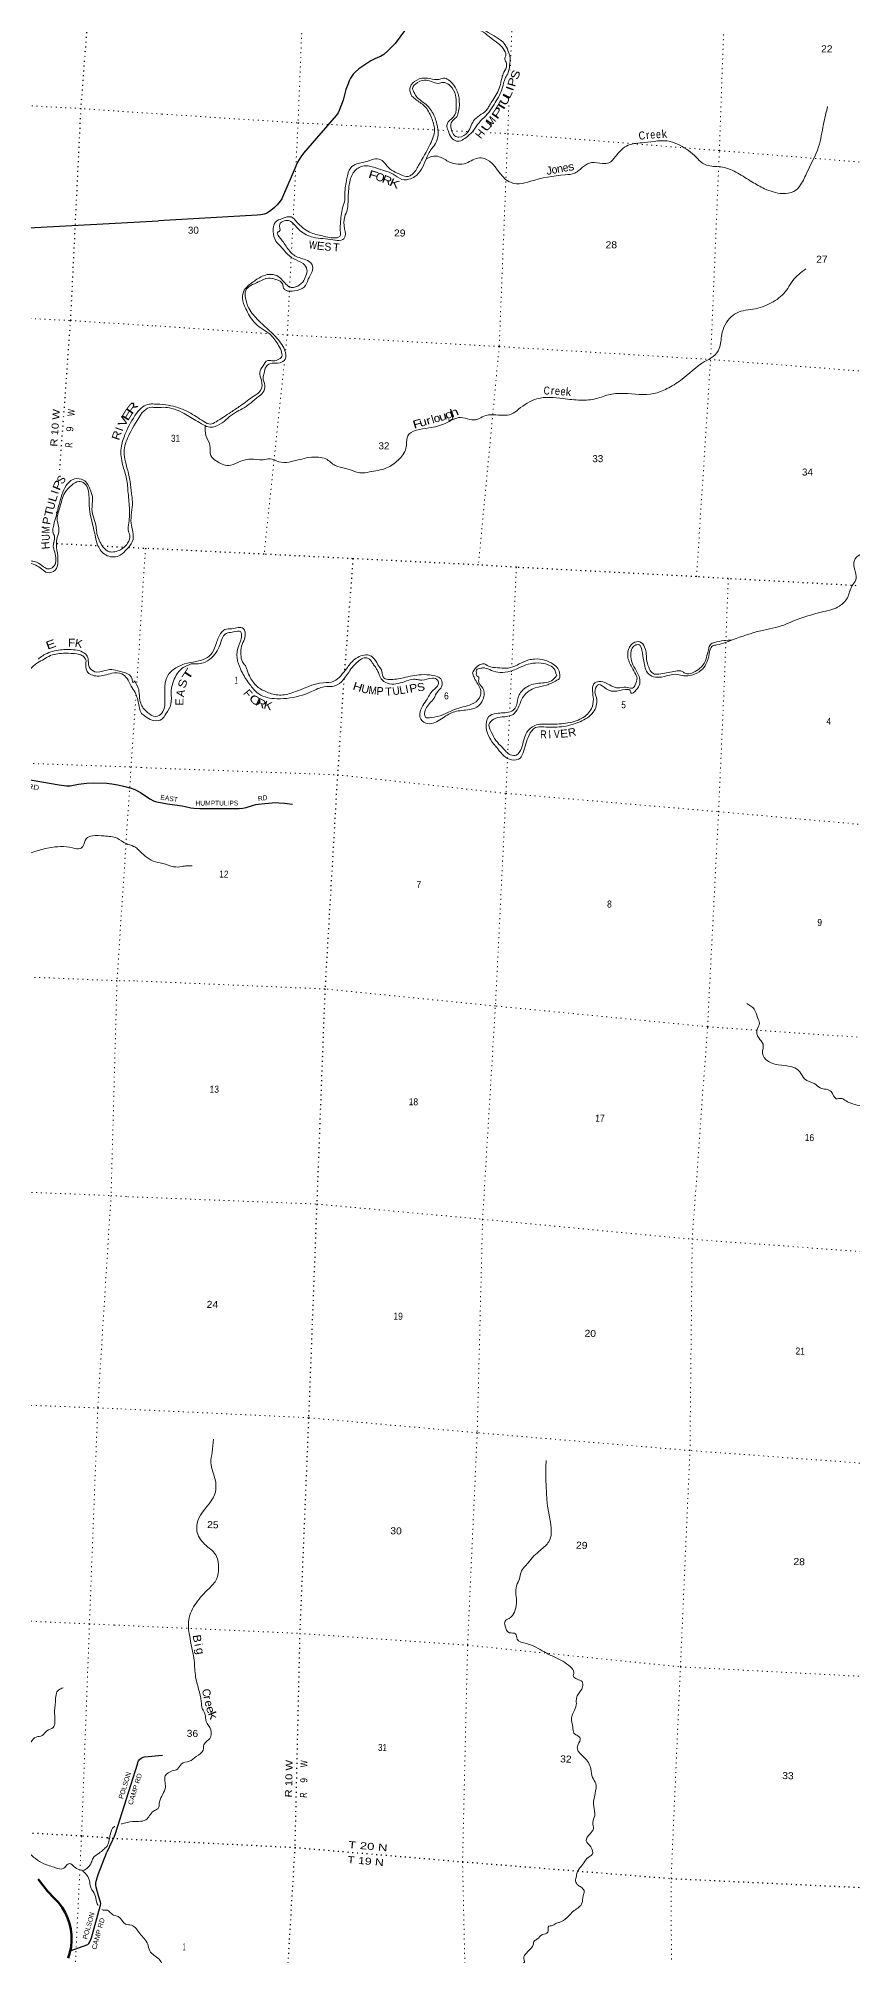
# Model space of a CAD drawing. Header units: feet. Extents: x -751810 to -497223, y -177792 to 12311.
# Drawn here: x -720252 to -699902, y -112651 to -64739 of the extents above; entities that cross this region are included whole.
import ezdxf
from ezdxf.enums import TextEntityAlignment as Align

# ---------------------------------------------------------------- set-up
doc = ezdxf.new("R2010")
doc.units = ezdxf.units.FT
doc.header["$LTSCALE"] = 80
doc.linetypes.add('DOTTED', pattern=[1.5, 0.3, -1.2])
for name, color, linetype, lineweight in [('20', 7, 'Continuous', 70), ('29', 7, 'Continuous', 25), ('39', 7, 'Continuous', 13), ('6', 7, 'DOTTED', 25), ('7', 7, 'DOTTED', 13)]:
    doc.layers.add(name, color=color, linetype=linetype, lineweight=lineweight)
doc.layers.add('30', color=7, linetype='Continuous')
doc.layers.add('41', color=7, linetype='Continuous')

msp = doc.modelspace()

# ---------------------------------------------------------------- linework, layer by layer
at = {"layer": '20'}
msp.add_lwpolyline([(-719506.99, -112711.89), (-719463.34, -112571.35), (-719434.62, -112427.02), (-719421.14, -112280.48), (-719423.06, -112133.34), (-719440.34, -111987.2), (-719472.81, -111843.67), (-719520.1, -111704.31), (-719581.7, -111570.67), (-719656.93, -111444.19), (-719744.97, -111326.28), (-719844.85, -111218.21), (-720021.85, -111038.9), (-720254, -110741.03)], dxfattribs=at)
at = {"layer": '29'}
msp.add_line((-722934.57, -82838.63), (-719728.56, -83394.11), dxfattribs=at)
for points in [[(-709809.32, -63442.78), (-709906.62, -63479.09), (-710310.68, -63662.49), (-710426.52, -63726.68), (-710499.13, -63785.2), (-710583.85, -63871.99), (-710701.63, -64011.46), (-711333.32, -64866.96), (-711424.76, -64957.94)], [(-711424.76, -64957.94), (-711520.08, -65052.78), (-711618.54, -65143.45), (-711658.88, -65169.69), (-711697.2, -65189.87), (-711763.76, -65218.13), (-711856.54, -65258.49), (-711905.96, -65281.7), (-711940.16, -65300.17), (-712242.03, -65498.69)], [(-712242.03, -65498.69), (-712344.65, -65593.51), (-712380.96, -65631.86), (-712420.29, -65683.32), (-712452.56, -65737.81), (-712480.8, -65796.34), (-712513.06, -65875.05), (-712563.69, -66018.93), (-712638.2, -66286.65), (-712730.39, -66539.74), (-712761.15, -66599.58), (-712806.74, -66668.41), (-713622.02, -67605.08), (-713693.99, -67698.49), (-713771.85, -67834.3), (-713906.26, -68152.62), (-714148.58, -68711.48), (-714169.99, -68749.97), (-714208.32, -68808.5), (-714285.07, -68898.79), (-714349.5, -68965.92), (-714442.29, -69042.61), (-714527, -69099.12), (-714557.25, -69113.25), (-714612.04, -69128.8), (-714690.37, -69147.55), (-714785.95, -69155.86), (-717247.47, -69298.94)], [(-720648.39, -69480.16), (-717247.47, -69298.94)], [(-719728.56, -83394.11), (-719546.04, -83416.62), (-719495.33, -83417.85), (-719453.29, -83415.38), (-719249.24, -83377.02), (-719047.66, -83351.04), (-718868.34, -83342.38), (-718551.76, -83352.28), (-718414.48, -83370.83), (-718264.85, -83396.82), (-718122.63, -83425.28), (-717933.43, -83476.01), (-717844.38, -83510.65), (-717699.54, -83583.17)], [(-717699.54, -83583.17), (-717463.08, -83741.66), (-717373.14, -83790.65), (-717327.6, -83808.87), (-717294.59, -83819.12), (-717021.36, -83864.68), (-716725.35, -83905.69), (-716658.18, -83918.22), (-716584.18, -83937.58), (-716444.15, -83970.62), (-716370.15, -83978.59), (-716215.32, -83983.14), (-715236.24, -83983.14), (-715141.72, -83972.89), (-715054.08, -83955.81), (-714873.04, -83899.99), (-714817.28, -83887.46), (-714747.81, -83874.93), (-714594.14, -83855.57), (-714320.91, -83837.34), (-714245.75, -83839.61), (-714102.32, -83851.01), (-713899.81, -83876.92)], [(-717770.81, -107833.06), (-717745.41, -107780.13), (-717722.64, -107745.96), (-717686.21, -107714.07), (-717636.12, -107691.28), (-717597.41, -107684.45), (-717148.63, -107637.85)], [(-717770.81, -107833.06), (-717786.3, -107873.72), (-718329.07, -109608.07)], [(-718329.07, -109608.07), (-718363.6, -109699.43), (-718411.41, -109801.94), (-718537.68, -110066.71)], [(-719454.75, -112528.16), (-719013.82, -112370.02), (-718987.39, -112349.08), (-718964.86, -112308.52), (-718925.17, -112201.81), (-718698.19, -111392.62), (-718693.44, -111354.13), (-718699.08, -111312.44), (-718745.56, -111152.12), (-718808.32, -110934.97), (-718818.15, -110886.78), (-718817.33, -110849.33), (-718808.32, -110790.74), (-718776.28, -110679.02), (-718758.76, -110626.23), (-718537.68, -110066.71)]]:
    msp.add_lwpolyline(points, dxfattribs=at)
at = {"layer": '39'}
msp.add_line((-718631.87, -111511.6), (-718667.49, -111493.28), dxfattribs=at)
for points in [[(-707332.32, -63179.51), (-707187.66, -63121.12), (-706875.03, -63111.92), (-706425.98, -63330.42), (-706417.54, -63455.67), (-706451.63, -63587.77), (-706518.43, -63597.96), (-706658.02, -63616.15), (-706777.22, -63695.41), (-706852.47, -63788.02), (-706949.63, -63940.5), (-707180.97, -64133.5), (-707440.87, -64269.22), (-707679.36, -64292.65), (-707905.23, -64298.28), (-708242.67, -64328.96), (-708662.85, -64294.77), (-708973.78, -64245.55), (-709014.7, -64266.56), (-709110.69, -64310.19), (-709338.41, -64241.17), (-709654.2, -64082.93), (-709866.17, -64026.46), (-710017.66, -64038.26), (-710055.26, -64083.56), (-709981.38, -64244.96), (-709928.41, -64363.42), (-709755.48, -64376.43), (-709489.4, -64373.96), (-709325.29, -64412.93), (-709089.33, -64544.69), (-708549.27, -64959.36), (-708487.65, -65126.46), (-708462.05, -65215.91), (-708468.02, -65352.77), (-708507.29, -65591.66), (-708575.55, -65720.77), (-708668.83, -66016.52), (-708861.12, -66390.08), (-708993.98, -66591.95), (-709312.41, -66937.71), (-709377.83, -67038.67), (-709527.28, -67187.63), (-709802.82, -67306.78), (-709925.43, -67226.66), (-710012.69, -67040.68), (-710043.1, -66908.75), (-709937.89, -66756.5), (-709842.02, -66648.35), (-709811.99, -66379.02), (-709825.59, -66154.82), (-709955.97, -65927.28), (-710096.58, -65842.61), (-710134.78, -65839.5), (-710256.42, -65864.25), (-710432.37, -65816.88), (-710604.6, -65779.69), (-710827.25, -65882.2), (-710896.17, -65964.92), (-710865.48, -66086.77), (-710782.54, -66214.16), (-710562.03, -66391.85), (-710368.21, -66655.48), (-710274.11, -66952.55), (-710269.57, -67210.77), (-710353.98, -67409.98), (-710429.24, -67502.6), (-710563.86, -67764.9), (-710844.38, -68192.4), (-710993.43, -68258.71), (-711112.88, -68277.47), (-711335.28, -68164.25), (-711751.63, -67999.1)], [(-707331.7, -63228.58), (-707272.63, -63201.36), (-707148.98, -63176.67), (-706825.62, -63214.14), (-706565.92, -63292.14), (-706485.25, -63358.97), (-706492.05, -63453.54), (-706536.57, -63528.89), (-706690.3, -63548.69), (-706756.5, -63607.28), (-706873.81, -63690.63), (-706947.52, -63799.42), (-707035.62, -63917.88), (-707309.96, -64133.84), (-707478.01, -64229.85), (-707705.84, -64233.42), (-708080.65, -64232.78), (-708614.25, -64217.52), (-709107.93, -64146.95), (-709141.03, -64176.24), (-709206.11, -64196.56), (-709347.31, -64132.03), (-709807.79, -63959.58), (-710050.24, -63980.87), (-710119.1, -64061.57), (-710073.84, -64167.71), (-709937.76, -64407.51), (-709817.66, -64435.14), (-709519.3, -64431.58), (-709324.92, -64469.4), (-709233.6, -64516.37), (-708837.11, -64809.99), (-708584.84, -65073.27), (-708569.78, -65178.55), (-708595.59, -65234.27), (-708564.13, -65329.94), (-708555.64, -65453.17), (-708637.33, -65628.27), (-708670.95, -65744.26), (-708719, -65940.48), (-708894.24, -66282.27), (-708974.47, -66407), (-709025.5, -66498.29), (-709349.81, -66769.29), (-709434.71, -66916.07), (-709520.2, -67082.99), (-709743.44, -67205.65), (-709841.4, -67178.65), (-709936.42, -66982.37), (-709943.55, -66881.35), (-709871.79, -66770.49), (-709797.07, -66696.01), (-709748.65, -66556.25), (-709739.23, -66233.91), (-709835.93, -65956.93), (-710003.91, -65774.69), (-710125.68, -65734.91), (-710190.7, -65753.22), (-710289.95, -65770.54), (-710526.67, -65733.53), (-710796.06, -65780.27), (-710958.36, -65955.07), (-710935.76, -66147.27), (-710828.25, -66261.24), (-710601.46, -66431.05), (-710426.59, -66722.36), (-710350.67, -67020.93), (-710455.91, -67380.86), (-710749.61, -67914.84), (-710917.59, -68145.95), (-711009.55, -68189.69), (-711187.7, -68148.3)], [(-700527.65, -66442.9), (-700631.44, -66891.58), (-700754.59, -67450.61), (-701036.79, -68073.64), (-701201.49, -68399.61), (-701375.69, -68568.03), (-701653.19, -68616.55), (-702103.12, -68496.82), (-702418.45, -68322.46), (-702774.89, -68106.61), (-703151.38, -67956.71), (-703513, -67918.14), (-703656.33, -67857.59), (-703809.15, -67708.04), (-704221.68, -67411.95), (-704460.71, -67316.4), (-705110.43, -67344.19), (-705509.34, -67409.4), (-705829.92, -67690.58), (-705995.77, -67849.16), (-706151.46, -67866.89), (-706424.83, -67842.94), (-706625.1, -67938.03), (-706845.68, -68107.14), (-707084.69, -68148.69), (-707951.96, -68311.41), (-708235.98, -68375.87), (-708492.24, -68318.14), (-709066.32, -67757.32), (-709226.58, -67724.51), (-709562.94, -67856.03), (-709975.36, -67832.14), (-710235.37, -67695.66), (-710416.65, -67692.49), (-710553.33, -67745.49)], [(-711751.63, -67999.1), (-712007.48, -67927.26), (-712201.61, -67949.94), (-712400.39, -68131.77), (-712490.11, -68443.75), (-712515.03, -68882.59), (-712531.17, -69021.25), (-712596.58, -69190.77), (-712597.53, -69499.23), (-712606.38, -69732.87), (-712680.34, -69781.16), (-712889.63, -69771.15), (-713383.55, -69708.63), (-713707.28, -69546.13), (-713865.79, -69384.33), (-713972.05, -69296.61), (-714107.13, -69298.79), (-714220.47, -69384.27), (-714231.69, -69561.38), (-714274.74, -69586.36), (-714256.96, -69667.52), (-714194.76, -69745.92), (-714014.69, -69997.06), (-713812.65, -70186.32), (-713487.85, -70312.55), (-713409.72, -70397.46), (-713412.65, -70566.74), (-713506.96, -70759.63), (-713607.37, -70954.35), (-713851.94, -71048.17), (-714065.14, -71034.01), (-714122, -70979.96), (-714145.35, -70882.51), (-714315.22, -70764.74), (-714501.6, -70729.17), (-714756.35, -70826.73), (-715068.89, -71039.58), (-715074.36, -71226.94), (-714993.13, -71481.31), (-714750.2, -71788.68), (-714324.68, -72192.01), (-714098.64, -72525.12), (-714085.27, -72757.38), (-714210.86, -72848.55), (-714467.41, -72869.44), (-714562.33, -72945.36), (-714611.28, -73103.25), (-714634.89, -73221.54), (-714592.15, -73414.31), (-714641.69, -73592.34), (-714755.5, -73693.94), (-714957.95, -73863.56), (-715161.41, -73998.89), (-715327.16, -74084.88), (-715712.7, -74382.35), (-715962.78, -74457.87), (-716126.18, -74394.72), (-716314.53, -74288.52), (-716655.27, -74087.23), (-716918.35, -73986.95), (-717129.12, -73958.75), (-717292.57, -73966.17), (-717395.81, -73957.94)], [(-711187.7, -68148.3), (-711538.03, -67930.6), (-711656.97, -67794.13), (-711829.02, -67750.9), (-712014.08, -67808.11), (-712292.11, -67874.76), (-712446.07, -67971.17), (-712540.72, -68244.7), (-712591.83, -68614.24), (-712601.97, -68823.65), (-712635.12, -68923.51), (-712698.84, -69310.84), (-712705.84, -69550.58), (-712707.3, -69669.5), (-712732.41, -69701.04), (-712803.59, -69723.2), (-713148.86, -69677.03), (-713472.52, -69581.08), (-713789.64, -69330.05), (-713934.99, -69200.88), (-714137.53, -69235.42), (-714334.01, -69338.68), (-714382.94, -69565.12), (-714313.37, -69805.03), (-714200.18, -69931.27), (-714069.69, -70086.22), (-713870.91, -70249.18), (-713632.58, -70368.9), (-713538.04, -70512.75), (-713562.94, -70675.36), (-713646, -70828.24), (-713820.86, -70950.26), (-713936.17, -70965.11), (-714066.65, -70878.71), (-714292.26, -70668.62), (-714428.36, -70636.5), (-714626.86, -70671.14), (-714883.27, -70825.12), (-715104.96, -71032.5), (-715148.98, -71228.84), (-715066.14, -71497.36), (-714864.14, -71825.75), (-714685.26, -71980.07), (-714483.59, -72112.87), (-714269.63, -72377.07), (-714185.81, -72542.79), (-714169.97, -72690.43), (-714271.16, -72774.24), (-714412.88, -72796.4), (-714519.48, -72789.32), (-714636.24, -72923.09), (-714719.66, -73088.05), (-714676.86, -73278.81), (-714698.67, -73542.32), (-714859.73, -73674.82), (-715203.47, -73921.07), (-715439.92, -74081.66), (-715811.67, -74321.05), (-715952.43, -74379.53), (-716117.79, -74314.31), (-716491.87, -74081.82), (-716940.57, -73919.78), (-717215.54, -73881.67), (-717392.62, -73875.17)], [(-701071.43, -70500.28), (-701396.32, -70791.42), (-701524.98, -70987.35), (-701662.82, -71152.78), (-702034.81, -71400.23), (-702270.97, -71482.19), (-702755.51, -71581.25), (-702936.23, -71697.06), (-703172.86, -72139.93), (-703235.52, -72490.99), (-703384.31, -72686.35), (-703601.75, -72817.24), (-704197.74, -73282.09), (-704542.43, -73492.01), (-704866.47, -73615.82), (-705618.05, -73612.47), (-705957.27, -73635.03), (-706315.07, -73741.75), (-706697.05, -73779.21), (-707139.26, -73740.36), (-707792.36, -73745.87), (-708253.48, -74008.92), (-708436.39, -74130.72), (-708622.58, -74157.65), (-709119.03, -74181.77), (-709270.39, -74258.09), (-709472.04, -74262.4), (-709700.35, -74213.53), (-710081.47, -74359.91), (-710493.88, -74473.12), (-711017.66, -74673.89), (-711067, -74982.99), (-711256.99, -75277.98), (-711550.93, -75475.24), (-711979.03, -75573.89), (-712183.28, -75598.3), (-712323.46, -75568.08), (-712572.98, -75486.34), (-712830.84, -75414.44), (-713067.82, -75248.38), (-713247.92, -75204.92), (-713727.31, -75265.81), (-714242.71, -75317.61), (-714462.32, -75246.81), (-714636.31, -75270.06), (-714950.18, -75253.02), (-715269.02, -75336.65), (-715498.97, -75412.74), (-715805.93, -75297.1), (-715941.04, -75162.18), (-715967.68, -74901.31), (-716063.6, -74666.7), (-716078.98, -74419.27)], [(-696377.75, -73485.13), (-696361.02, -73645.33), (-696389.28, -73922.77), (-696525.23, -74092.28), (-696558.58, -74337.32), (-696594, -74652.86), (-696783.82, -74941.81), (-697066.43, -75234.16), (-697189.52, -75446.39), (-697343.39, -75677.89), (-697576.68, -75937.37), (-697630.77, -76201.98), (-697709.35, -76546.54), (-697776.89, -76720.02), (-697843.71, -77006.44), (-697970.71, -77145.97), (-698196.7, -77155.64), (-698482.71, -77012.36), (-698744.41, -76658.08), (-698895.56, -76589.23), (-699023.87, -76704.52), (-699079.67, -76959), (-699197.64, -77340.74), (-699441.36, -77543.47), (-699838.17, -77743.83), (-699869.19, -77839.73), (-699829.94, -78082.8), (-699825.4, -78272.47), (-699914.21, -78415.1), (-700033.91, -78718.16), (-700233.45, -78926.18), (-700624.41, -79064.2), (-701409.47, -79309.92), (-701621.64, -79398.62), (-702192.1, -79541.59), (-702904.09, -79769.24)], [(-717392.62, -73875.17), (-717428.21, -73874.67), (-717484.32, -73879.6), (-717641.2, -73948.54), (-717796.95, -74109.87), (-718069.95, -74602.16), (-718174.96, -74927.5), (-718158.6, -75342.97), (-718054.24, -75705.17), (-718011.52, -76051.34), (-717975.13, -76467.46), (-717989.5, -76841.85), (-717994.97, -77068.19), (-717967.43, -77145.25), (-718020.46, -77354.01), (-718232.98, -77533.54), (-718512.53, -77556.55), (-718671.59, -77393.03), (-718793.51, -77076.37), (-718807.51, -76953.63), (-718911.03, -76505.27), (-718896.35, -76243.14), (-718947.57, -76033.01), (-719123.63, -75776.73), (-719345.36, -75749.49), (-719559.36, -75912.94), (-719661.2, -76142.17), (-719735.38, -76384.31), (-719819.09, -76732.4), (-719880.73, -76958.92), (-719879.41, -77101.28), (-719844.85, -77208.65), (-719876.78, -77386.02), (-719855.77, -77539.04), (-719815.44, -77714.75), (-719835.29, -77890.51), (-719938.77, -77987.38), (-720009.36, -77999.12), (-720119.77, -77941.42), (-720294.58, -77829.5), (-720418.01, -77801.45), (-720884.5, -77776.29), (-721106.87, -77646.8), (-721265.57, -77351), (-721372.75, -76952.62), (-721441.98, -76619.63), (-721564.08, -76551.52), (-721734.58, -76552), (-722045.56, -76676.22), (-722253.79, -76908.01), (-722520.97, -77406.5), (-722612.2, -77800.44), (-722770.23, -78394.68), (-722846.08, -78869.3), (-722748.27, -79187.19), (-722498.61, -79461.89), (-722039.8, -79901.74), (-721656.81, -80205.78)], [(-717653.11, -74092.34), (-717978.78, -74635.18), (-718105.94, -75023.95), (-718029.19, -75493.5), (-717959.64, -75816.49), (-717927.22, -76110.2), (-717900.11, -76321.56), (-717933.6, -76849.68), (-717890.99, -77077.57), (-717903.13, -77323.74), (-718041.38, -77501.67), (-718202.89, -77654.79), (-718534.2, -77666.1), (-718743.9, -77456.84), (-718840.91, -77114.92), (-718981.85, -76402.74), (-719009.29, -76018.98), (-719100.36, -75861.68), (-719243.16, -75812.94), (-719418.71, -75905.47), (-719589.48, -76096.38), (-719715.99, -76465.13), (-719778.93, -76791.83), (-719736.39, -77021.73), (-719787.94, -77246.57), (-719760.84, -77822.76), (-719831.84, -78028.93), (-720020.35, -78088.97), (-720169.71, -77995.92), (-720311.12, -77905.14), (-720459.93, -77856.21), (-720982.19, -77819.23), (-721199.49, -77657.83), (-721374.91, -77321.39), (-721446.27, -76992.33), (-721433.05, -76774.27), (-721502.81, -76639.7), (-721713.39, -76638.89), (-722001, -76723.77), (-722199.34, -76959.89), (-722455.05, -77414.65), (-722573.44, -77901.93), (-722707.11, -78426.8), (-722798.34, -78820.74), (-722687.13, -79096.97), (-722414, -79450.61), (-722014.98, -79818.35), (-721888.92, -79948.73), (-721734.83, -80019.88), (-721543.51, -80209.25)], [(-717395.81, -73957.94), (-717416.16, -73955.55), (-717610.31, -74045.76), (-717653.11, -74092.34)], [(-716597.55, -80365.31), (-716311.11, -80309.3), (-716073.23, -80237.46), (-715909.8, -80092.93), (-715799.81, -79846.06), (-715673.24, -79583.52), (-715590.58, -79513.3), (-715412.68, -79494.19), (-715136.23, -79481.93), (-715084.69, -79580.19), (-715101.72, -79749.07), (-715173.52, -79930.5), (-715189.71, -80139.74), (-715150.54, -80316.27), (-715075.51, -80414.06)], [(-716431.44, -80370.79), (-716081.92, -80327.95), (-715875.73, -80168.51), (-715755.78, -79994.5), (-715670.78, -79775.14), (-715596.36, -79642.18), (-715518.43, -79596.02), (-715370.62, -79572.01), (-715201.13, -79564.76), (-715174.76, -79628.02), (-715189.18, -79776.82), (-715281.76, -80048.39), (-715286.35, -80205.53), (-715263.96, -80325.64), (-715235.52, -80408.92)], [(-720251.88, -80249.97), (-720203.61, -80209.26), (-720077.74, -80129.75), (-719701.05, -80019.69), (-719528.34, -80013.26), (-719145.25, -80073.8), (-719045.65, -80155.2), (-719010.23, -80236.54), (-719004.47, -80289.85)], [(-702904.09, -79769.24), (-703351.32, -79833.07), (-703457.61, -79884.47), (-703498.99, -79990.15), (-703532.79, -80112.18), (-703587.06, -80314.27), (-703716.72, -80475.9), (-703883.18, -80586.07), (-704033.18, -80616.06), (-704132.8, -80576.91), (-704194.4, -80546.92), (-704323.5, -80551.3), (-704692.14, -80615.36), (-704899.42, -80605.4), (-704975.01, -80502.42), (-705043.68, -80300.84), (-705100, -79952.43), (-705219.12, -79821.99), (-705385.17, -79849.51), (-705478.96, -79955.71), (-705521.92, -80184.34), (-705419, -80455.45), (-705323.5, -80635.61), (-705284.15, -80721.66)], [(-705226.58, -80722.66), (-705283.66, -80582.31), (-705392.95, -80391.67), (-705441.49, -80190.67), (-705428.14, -80009.58), (-705346.67, -79911.1), (-705239.36, -79894), (-705172.65, -80024.95), (-705122.21, -80298.6), (-705000.69, -80622.66), (-704827.69, -80702.22), (-704532.35, -80664.29), (-704275.51, -80633.32), (-704129.35, -80665.73), (-703917.28, -80649.61), (-703684.02, -80529.26), (-703566.73, -80377.36), (-703484.28, -80107.51), (-703439.77, -79963.61), (-703398.21, -79920.44), (-703298.72, -79895.06), (-703077.3, -79834.85), (-702904.09, -79769.24)], [(-722356.71, -80183.39), (-722220.77, -80380.36), (-722145.92, -80548.14), (-722017.89, -80662.87), (-721949.47, -80750.37), (-721864.32, -80904.33), (-721728.48, -81029.22), (-721305.02, -81308.03), (-720950.92, -81345.03), (-720764.21, -81230.46), (-720718.03, -81024.98), (-720636.05, -80834.22), (-720494.33, -80562.47), (-720371.18, -80418.61), (-720273.48, -80344.38), (-720108.32, -80254.55)], [(-720108.32, -80254.55), (-719948.5, -80164.01), (-719579.47, -80103.81), (-719287.22, -80121.31), (-719162.05, -80157.44), (-719088.1, -80225.99), (-719054.05, -80288.31)], [(-719054.05, -80288.31), (-719034.83, -80559.02), (-718780.56, -80676.21), (-718414.29, -80605.24), (-718162.04, -80622.21), (-718035.94, -80732.88), (-717935.48, -80923.21), (-717834.54, -81089.5), (-717738.35, -81393.96), (-717703.27, -81544.93), (-717670.47, -81609.7), (-717638.17, -81634.13)], [(-719004.47, -80289.85), (-718959.22, -80486.36), (-718788.55, -80573.86), (-718510.77, -80517.19), (-718324.53, -80526.85), (-718077.36, -80597.82), (-717910.01, -80751.38), (-717881.58, -80834.09), (-717855.1, -80812.57), (-717854.78, -80796.55), (-717806.07, -80867.63), (-717737.59, -81053.33), (-717711.96, -81276.25), (-717664.65, -81417.44), (-717633.48, -81472.97)], [(-716431.44, -80370.79), (-716690.01, -80507.38), (-716835.76, -80712), (-716931.58, -81074.23), (-716939.62, -81376.63), (-717064.4, -81621.87), (-717168.18, -81755.44), (-717363.43, -81786.42), (-717537.89, -81713.73), (-717638.17, -81634.13)], [(-717633.48, -81472.97), (-717477.3, -81621.12), (-717272.42, -81680.57), (-717136.92, -81559.86), (-717088.61, -81250.49), (-717088.05, -80927.86), (-717006.27, -80641.42), (-716780.77, -80452.91), (-716597.55, -80365.31)], [(-712443.9, -80497.1), (-712633.92, -80767.47), (-712838.37, -80918.46), (-713107.58, -80941.49), (-713423.47, -81061.51), (-714045.36, -81231.67), (-714362.27, -81239.43), (-714785.25, -81090.13), (-714966.21, -80885), (-715153, -80597.57), (-715203.12, -80490.4), (-715235.52, -80408.92)], [(-715075.51, -80414.06), (-715053.69, -80481.66), (-714978.54, -80670.25), (-714783.1, -80933.87), (-714536.33, -81076.58), (-714227.56, -81148.76), (-713895.25, -81089.29), (-713122.95, -80840.89), (-712863.44, -80805.58), (-712695.35, -80665.67), (-712548.26, -80494.03)], [(-712548.26, -80494.03), (-712459.72, -80369.03), (-712194.03, -80172.98), (-712021.99, -80147.66), (-711902.59, -80199.46), (-711765.11, -80390.91), (-711676.1, -80521.1)], [(-712443.9, -80497.1), (-712297.76, -80343.42), (-712174, -80246.14), (-712040.22, -80219.72), (-711974.66, -80251.84), (-711887.46, -80371.28), (-711829.23, -80447.55), (-711787.09, -80518.23)], [(-709398.73, -80592.45), (-709335.51, -80486.6), (-709224.02, -80395.02), (-709130.45, -80365.44), (-709003.23, -80425.53), (-708774.69, -80466.35), (-708563.5, -80480.45), (-708454.18, -80463.41), (-708235.9, -80372.87), (-707995.18, -80272.89), (-707853.41, -80248.72), (-707600.35, -80278.14), (-707387.55, -80374.96), (-707265.95, -80489.33), (-707239.46, -80548.56), (-707217.05, -80660.64)], [(-709303.71, -80595.68), (-709304.42, -80525.8), (-709196.23, -80478.49), (-709103.37, -80473.08), (-708927.76, -80532.54), (-708713.61, -80583.02), (-708458.9, -80556.03), (-708169.27, -80437.29), (-707957.62, -80366.72), (-707689.17, -80352.22), (-707475.19, -80408.74), (-707345.42, -80519.32), (-707321.3, -80590.58), (-707296.26, -80658.12)], [(-709303.77, -80595.18), (-709295.83, -80666.16), (-709246.76, -80705.51), (-709250.73, -80779.56), (-709141.83, -80980.8), (-709141.16, -81257.37), (-709292.55, -81447.81), (-709530.99, -81519.75), (-709885.34, -81578.64), (-710174.29, -81741.45), (-710520.28, -81862.68), (-710693.67, -81749.95), (-710671.88, -81457.93), (-710559.03, -81284.52), (-710383.8, -81026.56), (-710257.73, -80883.56), (-710272.98, -80778.95), (-710403.91, -80727.44), (-710669.86, -80778.62), (-710781.6, -80759.67), (-710879.7, -80755.11), (-711105.8, -80815.34), (-711523.76, -80854.54), (-711685.19, -80744.12), (-711745.62, -80604.27), (-711787.45, -80517.49)], [(-711676.11, -80521.06), (-711670.15, -80557.68), (-711608.6, -80728.08), (-711483.15, -80759.41), (-711127.23, -80716.59), (-710682.21, -80640.02), (-710398.04, -80657.45), (-710195.91, -80744.89), (-710177.14, -80943.77), (-710272.37, -81057.52), (-710371.36, -81237.31), (-710574.95, -81506.55), (-710574.21, -81704.96), (-710438.11, -81712.52), (-710143.64, -81644.05), (-709853.43, -81509.33), (-709427.06, -81380.17), (-709228.34, -81219.02), (-709193.45, -81037.57), (-709294.34, -80836.54), (-709362.94, -80702.48), (-709398.73, -80592.45)], [(-707296.26, -80658.12), (-707319.87, -80692.39), (-707426.99, -80791.05), (-707789.62, -80859.75), (-708105.72, -80987.78), (-708261.96, -81210.16), (-708335.09, -81472.78), (-708457.83, -81565.77), (-708809.69, -81606.7), (-709000.48, -81695.91), (-709061.49, -81954.84), (-708968.57, -82229.81), (-708769.18, -82495.53), (-708427.67, -82768.97), (-708209.96, -82722.54), (-708138.34, -82592.15), (-707988.37, -82153.17), (-707830.97, -81962.88), (-707616.06, -81946.44), (-707413.8, -81953.72), (-707180.97, -81941.76), (-706712.59, -81815.7), (-706383.55, -81577.79), (-706298.7, -81251.34), (-706338.75, -81023.84), (-706244.94, -80888.01), (-706065.33, -80992.9), (-705792.19, -81048.12), (-705502.57, -81011.58), (-705459.04, -81032.76), (-705438.92, -81105.43), (-705310.44, -81022.6), (-705224.22, -80870.54), (-705226.58, -80722.49)], [(-705283.92, -80720.89), (-705337.13, -80895.65), (-705401.36, -80974.14), (-705417.49, -80977.73), (-705567.24, -80955.79), (-705766.02, -80968.64), (-706041.78, -80861.24), (-706244.82, -80807.85), (-706366.76, -80870.8), (-706403.7, -81054.21), (-706380.98, -81255.21), (-706429.17, -81484.41), (-706670.24, -81730.63), (-707068.35, -81852.51), (-707507.93, -81875.12), (-707841.55, -81908.5), (-708040.53, -82079.66), (-708181.43, -82478.8), (-708310.25, -82649.79), (-708452.42, -82644.07), (-708655.94, -82458.4), (-708817.73, -82285.85), (-708934.11, -82064.37), (-708989.68, -81892.58), (-708867.72, -81753.48), (-708657.75, -81696.83), (-708387.42, -81631.74), (-708260.76, -81466.7), (-708129.07, -81187.57), (-707989.03, -81046.93), (-707832.72, -80972.85), (-707556.22, -80901.91), (-707296.42, -80780.43), (-707226.77, -80724.13), (-707219.98, -80687.32), (-707217.05, -80660.64)], [(-727546.55, -84721.91), (-727442.93, -84812.63), (-727297.86, -85077.97), (-727217.22, -85358.08), (-727185.93, -85599.15), (-727002.2, -85735), (-726591.48, -85646.87), (-726503.52, -85558.42), (-726418.57, -85419.82), (-726288.29, -85320.18), (-726138.97, -85271), (-725988.83, -85281.96), (-725898.95, -85197.56), (-725750.47, -85090.26), (-725623.39, -85050.67), (-725452.55, -84927.78), (-725268.85, -84763.06), (-725167.34, -84698.92), (-724933.2, -84719.54), (-724329.7, -84715.34), (-724020.8, -84807.55), (-723656.24, -84922.9), (-723280.27, -85170.73), (-723022.51, -85314.04), (-722547.47, -85217.15), (-722169.37, -85256.62), (-721548.42, -85383), (-721066.48, -85342.35), (-720688.6, -85191.46), (-719984.49, -84966.8), (-719395.14, -84968.33), (-719198.91, -84980.2), (-719141.85, -84933.22), (-719055.82, -84740.54), (-718897.93, -84663.48), (-718609.4, -84671.14), (-718285.72, -84725.57), (-718057.9, -84862.29), (-717870.8, -84930.08), (-717770.7, -84996.54), (-717745.05, -85018.22)], [(-717745.05, -85018.22), (-717582.59, -85174.85), (-717380.64, -85299.01), (-717143.66, -85357.3), (-716871.26, -85440.55), (-716660.62, -85434.02), (-716533.79, -85413.28), (-716411.71, -85420.48)], [(-702546.14, -88858.27), (-702361.42, -88997.35), (-702278.82, -89207.93), (-702232.52, -89351.42), (-702288.7, -89504.26), (-702250.23, -89715.69), (-702140.1, -89870.87), (-702152.23, -90101.01), (-702026.98, -90290.65), (-701848.68, -90369.45), (-701222.4, -90562.14), (-701102.89, -90741.61), (-700861.45, -90858.13), (-700711.98, -90966.23), (-700435.85, -91059.61), (-700310.23, -91235.23), (-700203.8, -91227.99), (-700067.18, -91291.67), (-699785.31, -91395.21), (-699427.1, -91492.73), (-699201.75, -91686.99), (-698749.19, -92005.41), (-698530.45, -92071.23), (-698235.37, -92281.33), (-697885.66, -92623.12), (-697529.87, -92886.91), (-697201.75, -93135.95), (-696947.31, -93367.04), (-696396.76, -93694.02), (-696176.25, -93844.06), (-695932.69, -94106.93), (-695739.85, -94468.67), (-695664.36, -94644.99), (-695651.55, -94841.72), (-695569.41, -94994.16), (-695461.57, -95235.45), (-695267.27, -95617.28), (-695118.78, -95837.58), (-694961.84, -95965.93), (-694939.41, -96253.09), (-694974.8, -96528.72), (-694858.39, -96674.04), (-694451.39, -97047.38), (-694237.53, -97221.3), (-693823.54, -97256.14), (-693624.22, -97223.26), (-693399.17, -97126.93), (-693228.85, -97129.37), (-693082.72, -97061.03), (-692962.84, -97226.48), (-692778.51, -97455.74), (-692639.14, -97641.74), (-692574.17, -98138.43), (-692496.66, -98465.1), (-692322.07, -98834.39), (-692285.91, -99057.78), (-692180.14, -99150.71), (-692242.19, -99373.55), (-692052.21, -99540.83), (-691744.79, -99739.23), (-691628.74, -100048.87), (-691509.34, -100232.34), (-691375.87, -100414.18), (-691244.12, -100736.26), (-691155.49, -100870.83), (-690995.11, -100945.16), (-690908.91, -101095.7), (-690889.21, -101334.7), (-690864.25, -101451.58), (-690708.21, -101613.97), (-690681.58, -101969.37), (-690750.65, -102230.1), (-690652.08, -102443.09), (-690571.88, -102743.78), (-690469.76, -102898.75), (-690543.11, -103019.08), (-690587.1, -103090.08), (-690535.85, -103273.78), (-690682.86, -103450.31), (-690853.75, -103620.2), (-690933.08, -103814.53), (-690926.15, -103930.94), (-691031.18, -104036.42), (-691002.38, -104159.41), (-691083.91, -104285.54), (-691154.8, -104464.06), (-691128.23, -104718.91)], [(-715876.52, -99747.13), (-715907.18, -100070.99), (-715940.19, -100332.65), (-715825.97, -100786.53), (-715849.21, -101132.62), (-716239.64, -101719.64), (-716279.16, -102075.32), (-716061.28, -102399.64), (-715795.95, -102673.1), (-715751.32, -102954.83), (-715799.05, -103242.16), (-715985.6, -103473.77), (-716307.98, -103838.11), (-716491.48, -104256.17), (-716475.77, -104645.36), (-716358.22, -105275.68), (-716320.96, -105683.47), (-716180.9, -106296.34), (-716149.9, -106487.53), (-716089.05, -106611.37), (-716054, -106800.66), (-715945.2, -107005.9), (-715969.08, -107225.72), (-716041.05, -107293.98), (-716113.56, -107382.27), (-716133.04, -107512.03), (-716303.66, -107671.91), (-716485.29, -107793.42), (-716677.44, -107858.55), (-716773.09, -107988.32), (-716906.63, -108034.94), (-717080.19, -108154.66), (-717075.67, -108437.35), (-717223.79, -108806.23), (-717260.2, -108969.61), (-717345.82, -109023.49), (-717452.69, -109122.91), (-717533.74, -109231.02), (-717896.42, -109301.72), (-718158.47, -109357.01), (-718175.66, -109363.2)], [(-707563.35, -100279.67), (-707496.84, -101590.94), (-707495.86, -102308.41), (-707703.92, -102519.41), (-707866.05, -102661.48), (-708012.95, -102834), (-708189.6, -103069.88), (-708228.07, -103235.21), (-708300.75, -103405.66), (-708302.5, -103848.5), (-708354.32, -104063.58), (-708482.82, -104222.55), (-708584.79, -104288.03), (-708588.14, -104414.2), (-708476.28, -104579.44), (-708326.74, -104609.39), (-708286.08, -104738.71), (-708052.59, -104853.02), (-707605.12, -105061.08), (-707348.07, -105194.04), (-706955.48, -105430.73), (-706869.18, -105577.27), (-706881.59, -105667.13), (-706785.35, -105741.78), (-706664.71, -105803.05), (-706650.09, -105931.68), (-706769.7, -106132.97), (-706806.62, -106240.23), (-706808.45, -106384.47), (-706877.34, -106563.03), (-706929.41, -106711.98), (-706893.46, -106943.38), (-706867.25, -107088.35), (-706796.53, -107142.3), (-706710.36, -107218.7), (-706762.59, -107373.65), (-706781.65, -107487.38), (-706616.6, -107688.08), (-706444.1, -107985.16), (-706399.72, -108200.75), (-706323.48, -108349.03), (-706338.1, -108597.15), (-706372.65, -108916.89), (-706346.94, -109156.04), (-706395.59, -109327.12), (-706379.49, -109475.83), (-706463.08, -109603.92), (-706561.91, -109777.69), (-706445.77, -109933.03), (-706412.77, -110124.27), (-706514.89, -110195.75), (-706618.66, -110329.32), (-706724.49, -110464.84), (-706774.64, -110541.69), (-706805.93, -110663.12), (-706825.15, -110782.86), (-706763.93, -110892.67), (-706659.47, -110959.52), (-706607.57, -111043.04), (-706638.65, -111156.46), (-706665.58, -111340.13), (-706858.92, -111525.47), (-707233.57, -111820.3), (-707322.45, -111846.04), (-707428.21, -111903.41), (-707494.63, -111913.7), (-707520.66, -112063.32), (-707650.55, -112124.06), (-707794.02, -112242.56), (-707867.51, -112292.75), (-707883.82, -112378.5), (-708006.21, -112533.63), (-708086.83, -112625.71), (-708123.01, -112704.93), (-708105.85, -112813.59), (-708159.53, -112872.31), (-708184.07, -112965.86), (-708244.85, -112990.33), (-708276.28, -113041.61), (-708251.54, -113166.51), (-708302.82, -113361.56), (-708287.99, -113482.19), (-708286.51, -113652.57), (-708185.62, -113853.6), (-708150.7, -113972.75), (-708238.37, -114028.58), (-708355.17, -113973.43), (-708570.68, -113861.6), (-708639.82, -113974.02), (-708592.49, -114229.77), (-708586.21, -114370.21), (-708568.57, -114460.85), (-708686.66, -114529.92), (-708753.85, -114644.4), (-708779.8, -114715.87), (-708684.21, -114814.55), (-708591.74, -114955.24)], [(-721126.45, -108342.89), (-721073.39, -108275.74), (-720854.49, -107853.22), (-720656.82, -107590.58), (-720533.36, -107430.7), (-720438.83, -107314.32), (-720305.98, -107186.68), (-720154.93, -107151.57), (-720036.24, -107029.66), (-719882.27, -106948.52), (-719837.71, -106825.15), (-719847.28, -106600.54), (-719825.32, -106302.4), (-719743.23, -106005.44), (-719630.1, -105961.57)], [(-718343.8, -109423.75), (-718360.85, -109429.89), (-718454.47, -109633.86), (-718481.37, -109736.39), (-718489.07, -109801.06), (-718533.5, -109917.32)], [(-719167.3, -110513.26), (-719334.35, -110445.87), (-719472.71, -110346.97), (-719556.03, -110403.45), (-719631.65, -110476.11), (-719819.62, -110452.39), (-720116.33, -110352.4), (-720513.81, -110062.67)], [(-719138.09, -110532.87), (-719005.43, -110438.29), (-718929.01, -110325.57), (-718884.66, -110212.22), (-718733.86, -110088.94), (-718623.82, -109998.92), (-718533.1, -109916.96)], [(-718754.38, -111399.92), (-718798.15, -111305.99), (-718836.69, -111126.89), (-718935.79, -110968.66), (-718979.62, -110753.39), (-719074.74, -110597.23), (-719167.3, -110513.26)], [(-718583.57, -111514.98), (-718594.74, -111517.29), (-718612.64, -111516.68), (-718631.87, -111511.6)], [(-718583.57, -111514.98), (-718580.08, -111513.78), (-718373.5, -111639.99), (-718256.17, -111675.11), (-718076.68, -111860.16), (-717923.14, -111890.21), (-717716.14, -112096.01), (-717518.8, -112363.69), (-717469.03, -112527.31), (-717236.2, -112741.8), (-717037.29, -113252), (-716988.77, -113377.08)]]:
    msp.add_spline(points, degree=3, dxfattribs=at)
at = {"layer": '6'}
for p, q in [((-719800.43, -76571.64), (-719809.2, -76691.66)), ((-719885.27, -77355.34), (-719875.85, -77355.76)), ((-719789.93, -77360.25), (-718758.78, -77416.35)), ((-718654.01, -77422.06), (-718106.34, -77451.85)), ((-712390.55, -77741.76), (-712597.63, -80492.16)), ((-712597.63, -80492.16), (-712601.99, -80556.52))]:
    msp.add_line(p, q, dxfattribs=at)
for points in [[(-717759.86, -36134.46), (-717877.87, -40071.89), (-718081.67, -45451.52), (-718284.51, -50498.43), (-718504.18, -55751.26), (-718505.9, -55803.32), (-718783.58, -61112.4), (-719194.01, -66493.35), (-719451.26, -71791.07), (-719727.4, -75571.81)], [(-718000.43, -77457.62), (-717577.37, -77480.64), (-717506.62, -77487.47)], [(-686342.85, -79194.04), (-687060.57, -79157.71), (-687850.96, -79102.85), (-692381.89, -78850.28), (-693353.37, -78786.21), (-697675.25, -78551.72), (-698735.04, -78475.03), (-703010.54, -78239.85), (-703803.11, -78190.97), (-708306.38, -77957.34), (-709253.82, -77897.99), (-712391.01, -77741.74), (-714610.55, -77629.87), (-717506.62, -77487.47)], [(-712614.77, -80745.03), (-712777.23, -83142.51), (-713089.84, -88493.1), (-713294.87, -93868.54), (-713498.94, -99207.94), (-713720.37, -104596.98), (-713842.53, -109946.53), (-714167.75, -115318.84), (-714412.91, -120771.39), (-714567.9, -126073.99), (-714657.78, -126268.9)], [(-718526.37, -109709.35), (-719172.41, -109661.55), (-724350.9, -109375.72), (-729490.26, -109045.36), (-734673.88, -108715.34), (-740061.49, -108454.68), (-744734.84, -108070.54), (-746206.87, -107975.27)], [(-718526.37, -109709.35), (-713842.53, -109946.53), (-709650.73, -110304.35), (-704438.27, -110722.86), (-699107.11, -110974.13), (-693753.51, -111286.1), (-690763.99, -111457.93)]]:
    msp.add_lwpolyline(points, dxfattribs=at)
at = {"layer": '7'}
for p, q in [((-708411.41, -64323.26), (-708459.05, -65531.13)), ((-710262.11, -67030.33), (-710013.75, -67043.07)), ((-709919.35, -67047.91), (-709514.52, -67068.68)), ((-709402.57, -67074.42), (-709352.57, -67076.98)), ((-713889.65, -69367.96), (-713926.37, -70089.33)), ((-713932.64, -70212.63), (-713970.06, -70947.77)), ((-717330.55, -71924.32), (-714479.11, -72119.37)), ((-714096.9, -72771.02), (-714610.55, -77629.87)), ((-717577.37, -77480.64), (-717754.61, -80329.5)), ((-708306.38, -77957.34), (-708421.73, -80446.6)), ((-703010.54, -78239.85), (-703068.87, -79792.83)), ((-703070.39, -79833.46), (-703106.26, -80788.46)), ((-717754.61, -80329.5), (-717793.78, -80895.67)), ((-708429.89, -80622.75), (-708473.2, -81570.72)), ((-708426.26, -80544.52), (-708429.89, -80622.75)), ((-708477.16, -81657.53), (-708519.61, -82586.92))]:
    msp.add_line(p, q, dxfattribs=at)
for points in [[(-703803.11, -78190.97), (-703450.63, -72748.97), (-703232.06, -67545.1), (-703041.53, -62197.26), (-702691.32, -56902.39), (-702424, -51643.66), (-701987.06, -46042.56), (-701983.8, -45704.97)], [(-686539.69, -53043.37), (-689009.86, -52694.45), (-691741.97, -52492.81), (-697075.83, -52061.12), (-702130.49, -51655.76), (-702422.84, -51645.5), (-707705.4, -51460.15), (-712873.65, -50907.6), (-713080.45, -50899.37), (-713298.69, -56115.13), (-713538.86, -61368.79), (-713761.53, -66850.8), (-713883.38, -69244.76)], [(-717163, -66629.79), (-719194.01, -66493.35), (-724581.82, -66201.56), (-729796.7, -65965.06), (-735186.02, -65661.98), (-740539.38, -65424.21), (-745834.49, -65244.45), (-748317.58, -65157.93)], [(-708494.09, -66419.33), (-708521.71, -67119.61), (-708733.62, -72440.62), (-709253.82, -77897.99)], [(-717163, -66629.79), (-713761.53, -66850.8), (-710352.24, -67025.7)], [(-708961.15, -67097.07), (-708521.71, -67119.61), (-703232.06, -67545.1), (-698018.92, -67968.4), (-692829.97, -68253.9), (-687415.84, -68626.49)], [(-748492.64, -70458.89), (-745960.07, -70567.28), (-740753.95, -70765.4), (-735414.14, -70988.7), (-730069.52, -71248.24), (-724769.11, -71510.35), (-719451.26, -71791.07), (-717330.55, -71924.32)], [(-713975.71, -71058.9), (-714031.25, -72150), (-714075.9, -72572.33)], [(-714390.1, -72125.45), (-714031.25, -72150), (-708733.62, -72440.62), (-703483.26, -72762.15), (-698279.48, -73160.99), (-696686.66, -73266.29)], [(-704507.48, -126585.9), (-704421.95, -121721.34), (-704416.57, -116466.94), (-704438.27, -110722.86), (-704205.48, -105434.32), (-703967.55, -100027.67), (-703911.4, -94748.54), (-703527.69, -89437.88), (-703252.55, -84064.27), (-703106.26, -80788.46)], [(-717811.04, -81145.11), (-717935.58, -82945.04), (-718286.35, -88286.32), (-718435.24, -93657.6), (-718767.26, -98963.17), (-718974.78, -104359.35), (-719172.41, -109661.55), (-719434.96, -115102.74), (-719576.61, -118417.58)], [(-727438.02, -82518.53), (-723258.49, -82764.59), (-717935.58, -82945.04), (-717679.9, -82962.72)], [(-708525.2, -82709.27), (-708566.21, -83607.04), (-708824.95, -88844.64), (-709149.77, -94249.2), (-709283.58, -99584.41), (-709524.91, -104892.77), (-709650.73, -110304.35), (-709515.32, -116219.74), (-709436.89, -121488.34), (-709895.15, -126418.22)], [(-717679.9, -82962.72), (-712777.23, -83142.51), (-708566.21, -83607.04), (-703252.55, -84064.27), (-697959.35, -84536.99), (-692655.83, -84847.65), (-687463.74, -85353.81), (-686529.97, -85375.57)], [(-717848.55, -88291.72), (-718286.35, -88286.32), (-723320.18, -88085.48), (-728507.87, -87859.58), (-731080.38, -87883.31), (-733190.12, -87519.57)], [(-686686.56, -90548.42), (-687648.89, -90509.33), (-692914.07, -90113.49), (-698229.61, -89802.51), (-703527.69, -89437.88), (-708829.68, -88918.84), (-713089.84, -88493.1), (-717848.55, -88291.72)], [(-749197.62, -91912.96), (-744251.76, -92041.57), (-739182.3, -92567.73), (-733847.49, -92754.43), (-728748.7, -93217.04), (-723663.33, -93446.94), (-718435.24, -93657.6), (-718019.21, -93684.41)], [(-718019.21, -93684.41), (-713294.87, -93868.54), (-709149.77, -94249.2), (-703911.4, -94748.54), (-698533.89, -95141.3), (-693222.34, -95376.02), (-690626.9, -95601.46)], [(-729394.44, -98442.3), (-729071.43, -98458.67), (-723793.15, -98766.5), (-718767.26, -98963.17), (-718187.04, -98987.43)], [(-687007.45, -101149.2), (-688079.88, -101067.28), (-693394.5, -100646.11), (-698644.17, -100421.01), (-703967.55, -100027.67), (-709283.58, -99584.41), (-713498.94, -99207.94), (-718187.04, -98987.43)], [(-718357.96, -104388.11), (-718974.78, -104359.35), (-724076.22, -104131.14), (-729350.27, -103711.18), (-734625.91, -103371.35), (-739817.58, -103043.18), (-744645.63, -102676.05), (-749090.47, -102469.65)], [(-718357.96, -104388.11), (-713720.37, -104596.98), (-709524.91, -104892.77), (-704205.48, -105434.32), (-698869.05, -105713.77), (-693516.87, -106003.66), (-688247.19, -106305.43), (-687165.1, -106357.12)]]:
    msp.add_lwpolyline(points, dxfattribs=at)

# ---------------------------------------------------------------- texts
at = {"layer": '30'}
for s, rotation, width, p in [('EAST   HUMPTULIPS   RD', 350.17, 1.25, (-722647.27, -83111.69)), ('CAMP RD', 74.331, 1.1, (-718808.5, -112509.39))]:
    msp.add_text(s, height=120, rotation=rotation, dxfattribs=dict(at, width=width)).set_placement(p)
for s, rotation, width, p in [('EAST', 351.628, 1.05, (-716991.07, -83790.54)), ('RD', 7.342, 0.9, (-714638.7, -83782.75)), ('CAMP RD', 72.622, 1.1, (-717778.82, -108505.35))]:
    msp.add_text(s, height=120, rotation=rotation, dxfattribs=dict(at, width=width)).set_placement(p, align=Align.CENTER)
for s, rotation, p in [('HUMPTULIPS', 0.053, (-715789.56, -83908.88)), ('POLSON', 72.622, (-718033.91, -108413.83))]:
    msp.add_text(s, height=120, rotation=rotation, dxfattribs=at).set_placement(p, align=Align.CENTER)
msp.add_text('POLSON', height=120, rotation=74.331, dxfattribs=at).set_placement((-719031.87, -112251.88))
at = {"layer": '41'}
for s, rotation, width, p in [('S', 68.771, 1.3, (-708238.32, -65683.58)), ('L', 64.445, 1.4, (-708433.66, -66173.76)), ('I', 70.927, 1.4, (-708374.9, -66023.29)), ('P', 74.622, 1.25, (-708313.8, -65857.75)), ('P', 55.005, 1.7, (-708697.45, -66656.6)), ('T', 58.29, 1.75, (-708593.85, -66490.21)), ('U', 61.084, 1.35, (-708506.03, -66326.33)), ('U', 53.049, 1.55, (-708959.92, -66975.38)), ('C', 6.666, 0.85, (-705157.34, -67265.55)), ('e', 3.738, 0.8, (-704748.91, -67233.04)), ('e', 3.738, 0.8, (-704891.91, -67241.66)), ('F', 342.316, 1.45, (-711910.19, -68248.51)), ('J', 10.579, 1.1, (-707470.47, -68139.36)), ('o', 10.579, 0.95, (-707338.12, -68114.64)), ('n', 10.579, 1.05, (-707199.57, -68088.77)), ('e', 9.608, 0.95, (-707062.06, -68063.73)), ('s', 10.116, 1.15, (-706924.53, -68039.95)), ('O', 338.364, 1.05, (-711746.87, -68303.19)), ('R', 338.364, 1.25, (-711571.94, -68373.49)), ('K', 336.398, 1.35, (-711386.16, -68455.49)), ('W', 352.555, 0.8, (-713400.36, -69999.02)), ('E', 354.228, 1.1, (-713204.5, -70025.13)), ('T', 356.67, 1.05, (-712810.98, -70062.24)), ('C', 355.835, 0.8, (-707553.42, -73639.23)), ('e', 355.182, 0.85, (-707286.64, -73647.65)), ('e', 355.182, 0.85, (-707146.02, -73660.96)), ('V', 64.148, 1.35, (-718042.51, -74361.29)), ('E', 58.525, 1.65, (-717943.55, -74195.66)), ('R', 54.108, 1.6, (-717828.01, -74030.65)), ('F', 16.141, 1.45, (-710751.44, -74464.37)), ('u', 16.141, 1.25, (-710612.78, -74421.94)), ('r', 17.291, 1.25, (-710473.6, -74381.57)), ('o', 16.409, 1.1, (-710267.71, -74323.79)), ('u', 17.409, 1.3, (-710116.99, -74281.34)), ('g', 22.868, 1.4, (-709953.83, -74224.13)), ('h', 22.146, 1.35, (-709819.32, -74174.96)), ('R', 71.8, 1.2, (-718200.3, -74689.58)), ('L', 73.002, 1.2, (-719792.6, -76253.44)), ('P', 67.214, 1.4, (-719676.31, -75942.23)), ('T', 76.453, 1.3, (-719889.3, -76609.74)), ('M', 88.224, 0.8, (-719969.33, -77021.34)), ('P', 80.778, 1.1, (-719941.25, -76806.82)), ('U', 93.911, 0.85, (-719966.68, -77203.03)), ('E', 20.039, 1.4, (-719905.14, -79974.98)), ('F', 358.506, 1.1, (-719422.73, -79939.35)), ('K', 349.489, 1.05, (-719258.82, -79958.07))]:
    msp.add_text(s, height=200, rotation=rotation, dxfattribs=dict(at, width=width)).set_placement(p, align=Align.CENTER)
for s, rotation, p in [('H', 51.721, (-709135.68, -67188.07)), ('M', 50.444, (-708865.45, -66877.49)), ('k', 5.511, (-704598.43, -67225.68)), ('r', 5.702, (-705013.49, -67254.11)), ('S', 355.293, (-713023.2, -70044.92)), ('r', 355.182, (-707409.03, -73638.61)), ('k', 354.732, (-707011.94, -73673.35)), ('l', 16.291, (-710369.13, -74353.21)), ('I', 70.825, (-718135.58, -74535.44)), ('S', 50.504, (-719603.5, -75828.11)), ('I', 71.961, (-719747.79, -76107.51)), ('U', 76.053, (-719840.38, -76437.51)), ('H', 94.993, (-719976.11, -77401.38))]:
    msp.add_text(s, height=200, rotation=rotation, dxfattribs=at).set_placement(p, align=Align.CENTER)
for s, rotation, width, p in [('T', 56.523, 1.8, (-716510.74, -80810.72)), ('S', 72.224, 1.25, (-716585.89, -80998.36)), ('H', 342.281, 1.2, (-712410.7, -81005.99)), ('M', 353.01, 0.9, (-712008.27, -81117.57)), ('U', 9.935, 0.95, (-711385.65, -81156.6)), ('P', 11.346, 1.15, (-710960.84, -81093.58)), ('S', 10.224, 1.1, (-710770.53, -81064.17)), ('O', 321.893, 1.45, (-715007.08, -81263.7)), ('R', 334.859, 1.35, (-714848.26, -81386.25)), ('K', 344.419, 1.15, (-714636.07, -81477.31)), ('R', 0.449, 0.85, (-707710.62, -82231.12)), ('I', 2.907, 0.85, (-707498.51, -82230.76)), ('V', 2.223, 0.85, (-707366.86, -82224.76)), ('E', 5.418, 1.1, (-707201.98, -82219.47)), ('R', 11.021, 1.05, (-706995.75, -82195.81)), ('B', 279.326, 1.1, (-716396.21, -104645.9)), ('g', 280.737, 1.1, (-716316.79, -104976.75)), ('r', 283.364, 1.15, (-716131.35, -106173.54)), ('e', 284.145, 1.05, (-716102.69, -106296.99)), ('e', 289.8, 1.2, (-716069.3, -106452.57)), ('k', 291.332, 1.4, (-716017.07, -106593.93))]:
    msp.add_text(s, height=200, rotation=rotation, dxfattribs=dict(at, width=width)).set_placement(p)
for s, rotation, p in [('U', 347.801, (-712195.62, -81078.11)), ('P', 358.56, (-711802, -81147.44)), ('T', 1.815, (-711577.67, -81163.84)), ('L', 9.923, (-711212.42, -81131.35)), ('I', 11.923, (-711056.48, -81104.9)), ('E', 89.438, (-716625.98, -81409.33)), ('A', 79.574, (-716616.91, -81207.53)), ('F', 309.823, (-715142.95, -81110.06)), ('i', 280.902, (-716353.81, -104871.85)), ('C', 283.364, (-716168.58, -106005.56))]:
    msp.add_text(s, height=200, rotation=rotation, dxfattribs=at).set_placement(p)
at = {"layer": '6'}
for s, rotation, width, p in [('R 10 W', 85.823, 1.2, (-719781.91, -74945.29)), ('W', 85.823, 0.65, (-719350.27, -74183.47)), ('R', 85.823, 0.75, (-719407.9, -74972.6)), ('R 10 W', 88.692, 1.2, (-713914.17, -108698.69)), ('W', 88.692, 0.65, (-713528.15, -107943.76)), ('9', 88.692, 0.9, (-713530.55, -108330.4)), ('R', 88.692, 0.7, (-713540.67, -108707.26)), ('T 19 N', 355.121, 1.3, (-712535.89, -110333.04)), ('T 20 N', 355.121, 1.4, (-712513.65, -109959.6))]:
    msp.add_text(s, height=175, rotation=rotation, dxfattribs=dict(at, width=width)).set_placement(p)
msp.add_text('9', height=175, rotation=85.823, dxfattribs=at).set_placement((-719381.62, -74574.53))
at = {"layer": '7'}
for s, width, p in [('22', 1.1, (-700691.19, -65087.94)), ('30', 1.05, (-716514.45, -69620.98)), ('29', 1.1, (-711363.32, -69690.15)), ('28', 1.1, (-706076.34, -69984.77)), ('27', 1.1, (-700813.12, -70345.8)), ('31', 0.85, (-716934.77, -74821.15)), ('32', 1.05, (-711751.14, -75008.5)), ('33', 1.05, (-706407.11, -75329.5)), ('34', 1.05, (-701167.78, -75663.61))]:
    msp.add_text(s, height=175, dxfattribs=dict(at, width=width)).set_placement(p)
for s, width, p in [('1', 0.45, (-715346.43, -80864.53)), ('6', 0.9, (-710115.74, -81256.59)), ('5', 0.9, (-705686.66, -81477.55)), ('4', 0.9, (-700559.11, -81889.64)), ('12', 0.9, (-715734.96, -85707.6)), ('7', 0.9, (-710804.92, -85969.23)), ('8', 0.9, (-706040.19, -86456.51)), ('9', 0.9, (-700786.82, -86916.94)), ('13', 0.9, (-715973.84, -91082.91)), ('18', 0.9, (-710998.23, -91397.36)), ('17', 0.9, (-706335.56, -91806.89)), ('16', 0.9, (-701101.1, -92291.27)), ('24', 1.1, (-716047.53, -96461.33)), ('19', 0.9, (-711380.64, -96756.41)), ('20', 1.1, (-706604.63, -97184.58)), ('21', 0.9, (-701331.09, -97627.41)), ('25', 1.1, (-716036.21, -101965.01)), ('30', 1.1, (-711457.63, -102118.91)), ('29', 1.1, (-706816.82, -102480.47)), ('28', 1.1, (-701383.7, -102888.66)), ('36', 1.1, (-716547.02, -107180.57)), ('31', 0.85, (-711763.83, -107534.01)), ('32', 1.1, (-707214.18, -107819.87)), ('33', 1.1, (-701663.88, -108236.88)), ('1', 0.45, (-716648.44, -112519.46))]:
    msp.add_text(s, height=175, rotation=358.506, dxfattribs=dict(at, width=width)).set_placement(p)

doc.saveas('drawing.dxf')
